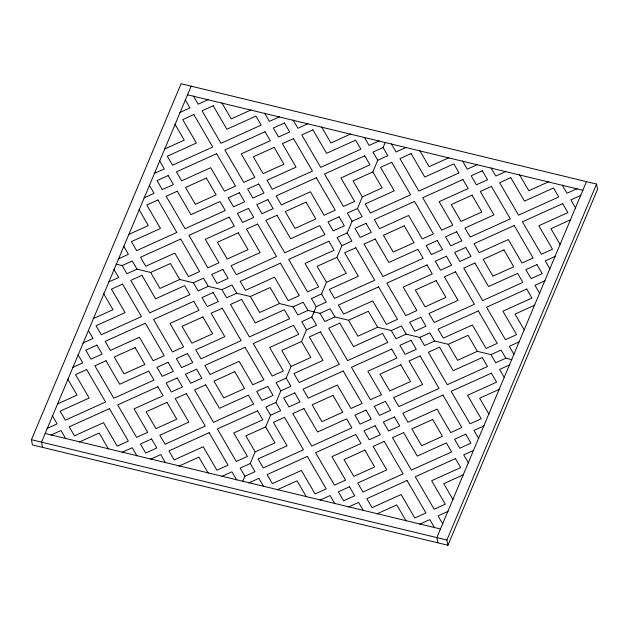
<?xml version="1.0" encoding="UTF-8"?>
<svg xmlns="http://www.w3.org/2000/svg" width="629" height="629" viewBox="0 0 629 629"><rect width="100%" height="100%" fill="white"/><g stroke="black" fill="none" stroke-linecap="round" stroke-linejoin="round"><path stroke-width="0.94" d="M31.45 439.71L181.089 83.743L596.551 184.069L597.55 189.29L447.911 545.257L32.449 444.931L31.45 439.71L446.912 540.036L447.911 545.257M191.161 86.181L41.522 442.148L42.52 447.361M242.731 481.444L244.909 476.255L255.02 471.679L250.263 463.518L255.17 451.85L274.967 442.895L265.65 426.91L270.556 415.242L280.668 410.666L275.911 402.505L280.817 390.837L290.928 386.261L286.171 378.092L291.078 366.432L310.875 357.469L301.558 341.484L306.465 329.816L316.576 325.24L311.819 317.079L316.183 306.708L326.294 302.132L321.537 293.963L326.443 282.303L346.241 273.34L336.924 257.355L341.83 245.687L351.941 241.119L347.184 232.95L352.091 221.282L362.202 216.706L357.445 208.545L362.351 196.877L382.149 187.922L372.832 171.937L377.738 160.269L387.849 155.693L383.092 147.524L385.27 142.343M586.48 181.639L436.841 537.606L437.839 542.819M446.912 540.036L596.551 184.069M179.847 112.481L189.958 107.905L185.201 99.744M208.301 99.61L198.19 104.186L193.433 96.017M164.46 149.089L184.258 140.133L174.941 124.149M251.034 109.926L231.236 118.881L221.919 102.897M154.199 173.494L164.311 168.926L159.554 160.757M279.52 116.805L269.409 121.381L264.652 113.212M143.939 197.907L154.05 193.331L149.293 185.162M308.006 123.685L297.894 128.261L293.138 120.092M128.552 234.515L148.35 225.559L139.033 209.575M350.73 134.001L330.933 142.956L321.623 126.972M118.291 258.92L128.402 254.344L123.646 246.183M379.216 140.88L369.105 145.456L364.348 137.287M116.113 264.109L122.168 265.572L132.279 260.996L137.036 269.157L150.645 272.443L170.451 263.488L179.76 279.48L193.378 282.767L203.489 278.191L208.246 286.352L221.864 289.647L231.975 285.071L236.732 293.232L250.35 296.518L270.148 287.563L279.465 303.555L293.075 306.842L303.194 302.266L307.951 310.427L320.051 313.352L330.162 308.776L334.919 316.945L348.537 320.232L368.335 311.276L377.652 327.261L391.269 330.547L401.381 325.979L406.137 334.141L419.755 337.427L429.866 332.859L434.623 341.02L448.241 344.307L468.039 335.351L477.348 351.336L490.966 354.622L501.077 350.054L505.834 358.216L511.888 359.678M383.092 147.524L372.981 152.1L377.738 160.269M108.573 282.036L118.684 277.46L113.928 269.291M137.036 269.157L126.916 273.733L122.168 265.572M406.192 147.39L396.081 151.966L391.324 143.805M372.832 171.937L353.034 180.893L362.351 196.877M93.186 318.644L112.984 309.688L103.667 293.696M179.76 279.48L159.963 288.436L150.645 272.443M448.925 157.714L429.127 166.669L419.81 150.685M357.445 208.545L347.334 213.121L352.091 221.282M82.926 343.049L93.037 338.473L88.28 330.311M208.246 286.352L198.135 290.928L193.378 282.767M477.411 164.594L467.3 169.162L462.543 161M347.184 232.95L337.073 237.526L341.83 245.687M72.665 367.454L82.776 362.878L78.02 354.717M236.732 293.232L226.621 297.808L221.864 289.647M505.897 171.465L495.786 176.041L491.029 167.88M336.924 257.355L317.126 266.311L326.443 282.303M57.278 404.062L77.076 395.106L67.759 379.122M279.465 303.555L259.667 312.511L250.35 296.518M548.622 181.789L528.824 190.744L519.515 174.76M321.537 293.963L311.426 298.539L316.183 306.708M47.018 428.475L57.129 423.899L52.372 415.73M307.951 310.427L297.832 315.003L293.075 306.842M577.107 188.669L566.996 193.237L562.24 185.075M50.894 435.119L61.005 430.543L65.762 438.712M311.819 317.079L301.708 321.655L306.465 329.816M580.984 195.312L570.873 199.888L575.629 208.05M334.919 316.945L324.808 321.521L320.051 313.352M79.38 441.998L99.178 433.043L108.487 449.027M301.558 341.484L281.761 350.439L291.078 366.432M570.723 219.718L550.925 228.673L560.235 244.665M377.652 327.261L357.854 336.216L348.537 320.232M122.105 452.314L132.216 447.738L136.973 455.907M286.171 378.092L276.06 382.668L280.817 390.837M555.336 256.333L545.225 260.901L549.982 269.07M406.137 334.141L396.026 338.716L391.269 330.547M150.59 459.194L160.702 454.618L165.458 462.787M275.911 402.505L265.8 407.073L270.556 415.242M545.076 280.738L534.964 285.314L539.721 293.476M434.623 341.02L424.512 345.596L419.755 337.427M179.076 466.073L198.874 457.118L208.191 473.102M265.65 426.91L245.853 435.866L255.17 451.85M534.815 305.144L515.017 314.099L524.327 330.083M477.348 351.336L457.55 360.291L448.241 344.307M221.809 476.389L231.92 471.813L236.677 479.982M250.263 463.518L240.152 468.094L244.909 476.255M519.428 341.751L509.317 346.327L514.074 354.489M505.834 358.216L495.723 362.791L490.966 354.622M248.777 482.907L258.896 478.331L263.653 486.492M509.71 364.867L499.599 369.435L504.356 377.604M277.263 489.787L297.061 480.831L306.378 496.816M499.45 389.272L479.652 398.228L488.969 414.212M319.996 500.102L330.107 495.526L334.864 503.695M484.063 425.88L473.951 430.456L478.708 438.617M348.482 506.982L358.593 502.406L363.35 510.567M473.802 450.285L463.691 454.861L468.448 463.03M376.968 513.862L396.765 504.906L406.082 520.891M463.542 474.691L443.744 483.654L453.061 499.638M419.692 524.177L429.811 519.601L434.56 527.77M448.155 511.306L438.043 515.874L442.8 524.043M187.528 94.806L582.855 190.265M45.146 433.515L440.473 528.981M193.834 114.557L182.693 119.596L196.366 143.058L167.306 156.204L172.543 165.199L212.744 147.013L193.834 114.557M213.207 105.79L202.066 110.83L220.976 143.286L261.177 125.1L255.932 116.106L226.872 129.252L213.207 105.79M168.187 175.57L157.046 180.609L162.282 189.604L173.423 184.564L168.187 175.57M216.612 153.665L176.419 171.843L181.655 180.838L210.715 167.691L224.388 191.161L235.529 186.121L216.612 153.665M265.045 131.752L224.852 149.938L243.761 182.394L254.894 177.354L241.229 153.893L270.289 140.747L265.045 131.752M284.418 122.985L273.277 128.025L278.521 137.02L289.662 131.98L284.418 122.985M157.926 199.975L146.785 205.015L160.458 228.484L131.398 241.63L136.635 250.625L176.835 232.439L157.926 199.975M177.299 191.216L166.158 196.256L185.068 228.712L225.268 210.526L220.024 201.532L190.964 214.678L177.299 191.216M206.359 178.07L185.531 187.489L195.328 204.307L216.156 194.88L206.359 178.07M274.158 147.39L253.338 156.818L263.134 173.628L283.954 164.208L274.158 147.39M293.531 138.632L282.397 143.671L296.062 167.133L267.003 180.279L272.247 189.274L312.44 171.088L293.531 138.632M312.904 129.865L301.763 134.905L320.68 167.361L360.873 149.175L355.637 140.188L326.577 153.327L312.904 129.865M239.397 192.765L228.256 197.805L233.501 206.799L244.642 201.76L239.397 192.765M258.771 184.006L247.629 189.046L252.874 198.041L264.015 193.001L258.771 184.006M180.704 239.083L140.511 257.269L145.747 266.264L174.807 253.117L188.48 276.579L199.613 271.539L180.704 239.083M229.137 217.178L188.944 235.356L207.853 267.82L218.986 262.78L205.321 239.311L234.381 226.173L229.137 217.178M248.51 208.411L237.369 213.451L242.613 222.446L253.754 217.406L248.51 208.411M267.883 199.645L256.742 204.684L261.986 213.679L273.128 208.639L267.883 199.645M316.316 177.74L276.115 195.926L281.36 204.912L310.419 191.774L324.084 215.236L335.226 210.196L316.316 177.74M364.749 155.827L324.548 174.013L343.458 206.469L354.599 201.429L340.926 177.968L369.986 164.822L364.749 155.827M122.561 284.104L111.419 289.143L125.092 312.613L96.033 325.751L101.269 334.746L141.47 316.568L122.561 284.104M141.934 275.345L130.793 280.385L149.702 312.841L189.903 294.655L184.659 285.66L155.599 298.806L141.934 275.345M391.725 162.337L380.584 167.377L394.249 190.846L365.197 203.993L370.434 212.987L410.635 194.801L391.725 162.337M411.099 153.578L399.958 158.618L418.867 191.074L459.068 172.889L453.824 163.894L424.764 177.04L411.099 153.578M238.249 232.816L217.43 242.236L227.226 259.054L248.046 249.634L238.249 232.816M257.623 224.05L246.482 229.09L260.154 252.559L231.095 265.705L236.339 274.7L276.532 256.514L257.623 224.05M276.996 215.291L265.855 220.331L284.764 252.787L324.965 234.601L319.729 225.607L290.669 238.753L276.996 215.291M306.056 202.145L285.228 211.564L295.025 228.382L315.852 218.963L306.056 202.145M222.863 269.424L211.721 274.464L216.966 283.459L228.099 278.419L222.863 269.424M339.102 216.84L327.961 221.88L333.197 230.874L344.338 225.835L339.102 216.84M96.913 345.124L85.772 350.164L91.008 359.159L102.15 354.119L96.913 345.124M145.346 323.212L105.145 341.398L110.382 350.392L139.441 337.246L153.114 360.708L164.255 355.668L145.346 323.212M193.771 301.299L153.578 319.485L172.488 351.949L183.629 346.909L169.956 323.44L199.016 310.294L193.771 301.299M213.145 292.54L202.011 297.58L207.248 306.575L218.389 301.535L213.145 292.54M366.07 223.358L354.937 228.398L360.173 237.392L371.314 232.353L366.07 223.358M414.503 201.445L374.31 219.631L379.546 228.626L408.606 215.48L422.279 238.941L433.412 233.909L414.503 201.445M462.936 179.54L422.735 197.726L441.652 230.183L452.786 225.143L439.121 201.681L468.18 188.535L462.936 179.54M482.309 170.773L471.168 175.813L476.412 184.808L487.554 179.768L482.309 170.773M280.408 263.158L240.207 281.344L245.452 290.339L274.511 277.192L288.176 300.654L299.318 295.614L280.408 263.158M328.841 241.253L288.64 259.431L307.55 291.895L318.691 286.855L305.018 263.394L334.078 250.248L328.841 241.253M86.653 369.53L75.511 374.57L89.184 398.031L60.125 411.177L65.361 420.172L105.562 401.986L86.653 369.53M106.026 360.763L94.885 365.803L113.794 398.259L153.995 380.081L148.751 371.086L119.691 384.233L106.026 360.763M135.086 347.617L114.258 357.044L124.055 373.854L144.882 364.435L135.086 347.617M202.884 316.945L182.064 326.365L191.861 343.182L212.681 333.763L202.884 316.945M222.257 308.179L211.124 313.218L224.789 336.688L195.729 349.834L200.973 358.821L241.166 340.643L222.257 308.179M241.63 299.42L230.497 304.46L249.406 336.916L289.599 318.73L284.363 309.735L255.303 322.881L241.63 299.42M355.817 247.763L344.676 252.803L358.341 276.265L329.289 289.411L334.526 298.405L374.727 280.219L355.817 247.763M375.191 238.996L364.049 244.036L382.959 276.501L423.152 258.315L417.915 249.32L388.856 262.466L375.191 238.996M404.243 225.85L383.423 235.277L393.219 252.087L414.039 242.668L404.243 225.85M472.049 195.179L451.221 204.598L461.018 221.416L481.845 211.997L472.049 195.179M491.422 186.42L480.281 191.452L493.954 214.921L464.894 228.068L470.138 237.062L510.331 218.876L491.422 186.42M510.795 177.653L499.654 182.693L518.563 215.149L558.764 196.963L553.528 187.969L524.468 201.115L510.795 177.653M168.124 362.32L156.983 367.36L162.227 376.354L173.368 371.314L168.124 362.32M187.497 353.553L176.356 358.593L181.6 367.588L192.741 362.548L187.497 353.553M437.289 240.553L426.147 245.593L431.392 254.588L442.525 249.548L437.289 240.553M456.662 231.787L445.521 236.826L450.765 245.821L461.898 240.781L456.662 231.787M109.438 408.638L69.237 426.824L74.474 435.818L103.533 422.672L117.206 446.134L128.347 441.094L109.438 408.638M157.863 386.725L117.67 404.911L136.579 437.367L147.721 432.327L134.048 408.866L163.108 395.72L157.863 386.725M177.236 377.958L166.103 382.998L171.34 391.993L182.481 386.953L177.236 377.958M196.61 369.199L185.469 374.239L190.713 383.234L201.854 378.194L196.61 369.199M245.043 347.287L204.842 365.473L210.086 374.467L239.146 361.321L252.811 384.783L263.952 379.743L245.043 347.287M293.476 325.382L253.275 343.56L272.184 376.024L283.325 370.984L269.652 347.515L298.712 334.369L293.476 325.382M378.595 286.871L338.402 305.057L343.638 314.052L372.698 300.906L386.371 324.367L397.504 319.328L378.595 286.871M427.028 264.958L386.827 283.144L405.736 315.601L416.878 310.561L403.213 287.099L432.272 273.953L427.028 264.958M446.401 256.2L435.26 261.239L440.504 270.226L451.638 265.194L446.401 256.2M465.774 247.433L454.633 252.473L459.878 261.467L471.011 256.428L465.774 247.433M514.207 225.52L474.007 243.706L479.251 252.701L508.303 239.555L521.976 263.016L533.117 257.984L514.207 225.52M562.64 203.615L522.44 221.801L541.349 254.258L552.49 249.218L538.817 225.756L567.877 212.61L562.64 203.615M320.452 331.892L309.311 336.932L322.984 360.393L293.924 373.54L299.16 382.534L339.361 364.348L320.452 331.892M339.825 323.125L328.684 328.165L347.593 360.629L387.794 342.443L382.55 333.449L353.49 346.595L339.825 323.125M166.976 402.371L146.156 411.791L155.953 428.608L176.773 419.181L166.976 402.371M186.349 393.605L175.216 398.644L188.881 422.106L159.821 435.252L165.065 444.247L205.258 426.061L186.349 393.605M205.722 384.838L194.589 389.878L213.498 422.334L253.691 404.156L248.455 395.161L219.395 408.307L205.722 384.838M234.782 371.692L213.954 381.119L223.751 397.929L244.579 388.51L234.782 371.692M436.141 280.605L415.313 290.024L425.11 306.842L445.937 297.415L436.141 280.605M455.514 271.838L444.373 276.878L458.046 300.34L428.986 313.486L434.222 322.48L474.423 304.294L455.514 271.838M474.887 263.071L463.746 268.111L482.655 300.576L522.856 282.39L517.612 273.395L488.56 286.541L474.887 263.071M503.947 249.925L483.119 259.352L492.916 276.162L513.744 266.743L503.947 249.925M151.589 438.979L140.448 444.019L145.692 453.014L156.833 447.974L151.589 438.979M267.828 386.395L256.687 391.435L261.923 400.429L273.065 395.389L267.828 386.395M420.754 317.213L409.613 322.252L414.857 331.247L425.99 326.207L420.754 317.213M536.985 264.628L525.852 269.668L531.088 278.663L542.229 273.623L536.985 264.628M294.804 392.905L283.663 397.945L288.9 406.939L300.041 401.9L294.804 392.905M343.23 371L303.036 389.186L308.273 398.181L337.333 385.034L351.006 408.496L362.139 403.456L343.23 371M391.663 349.087L351.469 367.273L370.379 399.729L381.512 394.69L367.847 371.228L396.907 358.082L391.663 349.087M411.036 340.328L399.895 345.36L405.139 354.355L416.28 349.315L411.036 340.328M209.135 432.713L168.934 450.899L174.178 459.893L203.238 446.747L216.903 470.209L228.044 465.169L209.135 432.713M257.568 410.8L217.367 428.986L236.276 461.442L247.417 456.402L233.744 432.941L262.804 419.795L257.568 410.8M478.299 310.946L438.099 329.132L443.343 338.127L472.395 324.981L486.068 348.442L497.209 343.403L478.299 310.946M526.732 289.033L486.531 307.219L505.441 339.676L516.582 334.636L502.909 311.174L531.969 298.028L526.732 289.033M284.544 417.318L273.403 422.35L287.076 445.819L258.016 458.966L263.252 467.96L303.453 449.774L284.544 417.318M303.917 408.551L292.776 413.591L311.685 446.047L351.886 427.862L346.642 418.867L317.582 432.013L303.917 408.551M332.977 395.405L312.149 404.824L321.946 421.642L342.774 412.223L332.977 395.405M400.775 364.734L379.955 374.153L389.752 390.971L410.572 381.544L400.775 364.734M420.148 355.967L409.007 361.007L422.68 384.468L393.62 397.614L398.865 406.609L439.058 388.423L420.148 355.967M439.522 347.2L428.38 352.24L447.29 384.704L487.491 366.518L482.254 357.524L453.195 370.67L439.522 347.2M366.015 410.108L354.874 415.14L360.118 424.135L371.259 419.103L366.015 410.108M385.388 401.341L374.247 406.381L379.491 415.376L390.625 410.336L385.388 401.341M307.322 456.418L267.128 474.604L272.365 483.599L301.425 470.453L315.098 493.922L326.231 488.882L307.322 456.418M355.755 434.513L315.561 452.699L334.471 485.156L345.604 480.116L331.939 456.654L360.999 443.508L355.755 434.513M375.128 425.747L363.987 430.786L369.231 439.781L380.372 434.741L375.128 425.747M394.501 416.98L383.36 422.02L388.604 431.014L399.745 425.975L394.501 416.98M442.934 395.075L402.733 413.261L407.977 422.256L437.037 409.109L450.702 432.571L461.843 427.531L442.934 395.075M491.367 373.162L451.166 391.348L470.075 423.804L481.216 418.765L467.544 395.303L496.603 382.157L491.367 373.162M364.867 450.152L344.047 459.571L353.844 476.389L374.664 466.97L364.867 450.152M384.24 441.393L373.099 446.433L386.772 469.894L357.712 483.041L362.957 492.035L403.15 473.849L384.24 441.393M403.614 432.626L392.472 437.666L411.382 470.122L451.583 451.936L446.346 442.942L417.286 456.088L403.614 432.626M432.673 419.48L411.846 428.899L421.642 445.717L442.47 436.298L432.673 419.48M349.48 486.76L338.339 491.799L343.583 500.794L354.717 495.754L349.48 486.76M465.719 434.183L454.578 439.223L459.815 448.218L470.956 443.178L465.719 434.183M407.026 480.493L366.825 498.679L372.069 507.674L401.129 494.528L414.794 517.997L425.935 512.957L407.026 480.493M455.459 458.588L415.258 476.774L434.167 509.231L445.308 504.191L431.636 480.729L460.695 467.583L455.459 458.588"/></g></svg>
